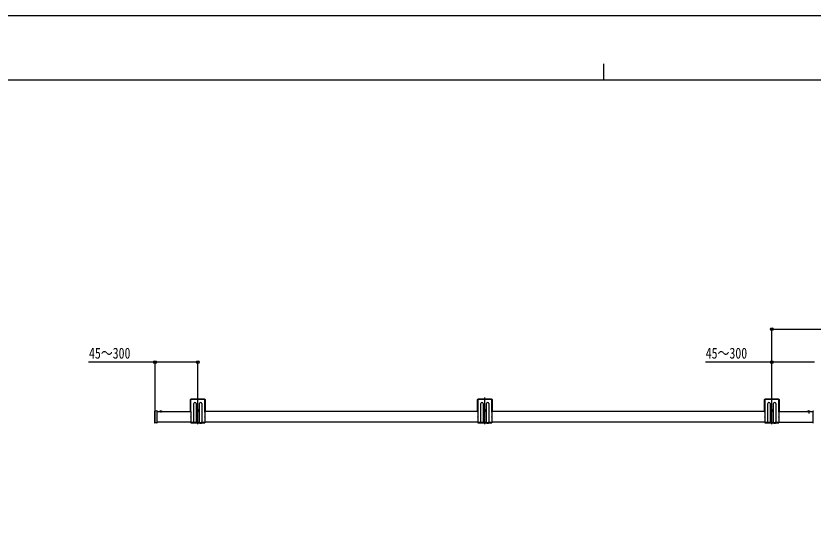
# Model space of a CAD drawing. Units: millimetres, scale not verified. Extents: x -4205 to 4205, y -2970 to 2970.
# Drawn here: x -1787 to 630, y 1380 to 2970 of the extents above; entities that cross this region are included whole.
import ezdxf
from ezdxf.enums import TextEntityAlignment as Align

# ---------------------------------------------------------------- set-up
doc = ezdxf.new("R2010")
doc.units = ezdxf.units.MM
doc.header["$LTSCALE"] = 16
for name, color, linetype in [('0-4_YKK_A1', 4, 'Continuous'), ('0-5_YKK_D', 6, 'Continuous'), ('0-6_YKK_ZWAK', 7, 'Continuous')]:
    doc.layers.add(name, color=color, linetype=linetype)
doc.styles.add('ＭＳ ゴシック', font='')
doc.styles.get('ＭＳ ゴシック').set_extended_font_data('MS Gothic')

msp = doc.modelspace()

# ---------------------------------------------------------------- linework, layer by layer
at = {"layer": '0-4_YKK_A1'}
for p, q in [((-1258.98, 1805.24), (-1258.98, 1771.74)), ((-1257.48, 1805.24), (-1257.48, 1770.24)), ((-1215.48, 1807.74), (-1256.48, 1807.74)), ((-1215.48, 1806.24), (-1256.48, 1806.24)), ((-1247.98, 1736.24), (-1247.98, 1793.94)), ((-1240.98, 1793.94), (-1240.98, 1736.24)), ((-1235.98, 1731.54), (-1235.98, 1812.44)), ((-1230.98, 1736.24), (-1230.98, 1793.94)), ((-1223.98, 1793.94), (-1223.98, 1736.24)), ((-1214.48, 1770.24), (-1214.48, 1805.24)), ((-1212.98, 1771.74), (-1212.98, 1805.24)), ((-388.48, 1805.24), (-388.48, 1771.74)), ((-386.98, 1805.24), (-386.98, 1770.24)), ((-344.98, 1807.74), (-385.98, 1807.74)), ((-344.98, 1806.24), (-385.98, 1806.24)), ((-377.48, 1736.24), (-377.48, 1793.94)), ((-370.48, 1793.94), (-370.48, 1736.24)), ((-365.48, 1731.54), (-365.48, 1812.44)), ((-360.48, 1736.24), (-360.48, 1793.94)), ((-353.48, 1793.94), (-353.48, 1736.24)), ((-343.98, 1770.24), (-343.98, 1805.24)), ((-342.48, 1771.74), (-342.48, 1805.24)), ((482.02, 1805.24), (482.02, 1771.74)), ((483.52, 1805.24), (483.52, 1770.24)), ((525.52, 1807.74), (484.52, 1807.74)), ((525.52, 1806.24), (484.52, 1806.24)), ((493.02, 1736.24), (493.02, 1793.94)), ((500.02, 1793.94), (500.02, 1736.24)), ((505.02, 1731.54), (505.02, 1812.44)), ((510.02, 1736.24), (510.02, 1793.94)), ((517.02, 1793.94), (517.02, 1736.24)), ((526.52, 1770.24), (526.52, 1805.24)), ((528.02, 1771.74), (528.02, 1805.24)), ((-1367.48, 1770.56), (-1367.48, 1736.92)), ((-1359.8, 1771.97), (-1366.54, 1771.55)), ((-1365.48, 1734.63), (-1365.48, 1772.96)), ((-1359.48, 1770.99), (-1359.48, 1771.67)), ((-1359.48, 1736.49), (-1359.48, 1770.99)), ((-1359.48, 1769.74), (-1256.98, 1769.74)), ((-1344.38, 1769.74), (-1351.58, 1769.74)), ((-1350.03, 1771.7), (-1349.13, 1769.89)), ((-1347.98, 1769.28), (-1349.13, 1769.89)), ((-1347.98, 1773.24), (-1347.98, 1766.66)), ((-1347.98, 1769.28), (-1346.84, 1769.89)), ((-1345.93, 1771.7), (-1346.84, 1769.89)), ((-1256.98, 1769.74), (-1258.98, 1771.74)), ((-1256.98, 1769.74), (-1256.98, 1769.45)), ((-1256.98, 1768.02), (-1256.98, 1754.45)), ((-1240.23, 1772.94), (-1231.73, 1772.94)), ((-1231.73, 1772.94), (-1240.23, 1772.94)), ((-1237.23, 1772.52), (-1238.06, 1772.52)), ((-1235.98, 1768.69), (-1235.98, 1777.19)), ((-1234.74, 1773.35), (-1233.91, 1773.35)), ((-1212.98, 1771.74), (-1214.98, 1769.74)), ((-386.48, 1769.74), (-1214.98, 1769.74)), ((-1214.98, 1769.74), (-1214.98, 1769.45)), ((-1214.98, 1768.02), (-1214.98, 1754.45)), ((-386.48, 1769.74), (-388.48, 1771.74)), ((-386.48, 1769.74), (-386.48, 1769.45)), ((-386.48, 1768.02), (-386.48, 1754.45)), ((-369.73, 1772.94), (-361.23, 1772.94)), ((-361.23, 1772.94), (-369.73, 1772.94)), ((-366.73, 1772.52), (-367.56, 1772.52)), ((-365.48, 1768.69), (-365.48, 1777.19)), ((-364.24, 1773.35), (-363.41, 1773.35)), ((-342.48, 1771.74), (-344.48, 1769.74)), ((484.02, 1769.74), (-344.48, 1769.74)), ((-344.48, 1769.74), (-344.48, 1769.45)), ((-344.48, 1768.02), (-344.48, 1754.45)), ((484.02, 1769.74), (482.02, 1771.74)), ((484.02, 1769.74), (484.02, 1769.45)), ((484.02, 1768.02), (484.02, 1754.45)), ((500.77, 1772.94), (509.27, 1772.94)), ((509.27, 1772.94), (500.77, 1772.94)), ((503.77, 1772.52), (502.94, 1772.52)), ((505.02, 1768.69), (505.02, 1777.19)), ((506.26, 1773.35), (507.09, 1773.35)), ((528.02, 1771.74), (526.02, 1769.74)), ((526.02, 1769.74), (630.02, 1769.74)), ((526.02, 1769.74), (526.02, 1769.45)), ((526.02, 1768.02), (526.02, 1754.45)), ((613.42, 1769.74), (620.62, 1769.74)), ((614.97, 1771.7), (615.87, 1769.89)), ((617.02, 1769.28), (615.87, 1769.89)), ((617.02, 1773.24), (617.02, 1764.08)), ((617.02, 1769.28), (618.16, 1769.89)), ((619.07, 1771.7), (618.16, 1769.89)), ((630.02, 1771.52), (630.02, 1770.72)), ((-1256.98, 1753.02), (-1256.98, 1736.24)), ((-1214.98, 1753.02), (-1214.98, 1736.24)), ((-386.48, 1753.02), (-386.48, 1736.24)), ((-344.48, 1753.02), (-344.48, 1736.24)), ((484.02, 1753.02), (484.02, 1736.24)), ((526.02, 1753.02), (526.02, 1736.24)), ((-1359.8, 1735.51), (-1366.54, 1735.92)), ((-1256.98, 1737.74), (-1359.48, 1737.74)), ((-1359.48, 1735.81), (-1359.48, 1736.49)), ((-1256.98, 1737.74), (-1246.98, 1737.74)), ((-1256.98, 1736.24), (-1247.98, 1736.24)), ((-1241.98, 1735.24), (-1246.98, 1735.24)), ((-1242.98, 1736.74), (-1245.98, 1736.74)), ((-1241.98, 1737.74), (-1229.98, 1737.74)), ((-1240.98, 1736.24), (-1230.98, 1736.24)), ((-1229.98, 1735.24), (-1224.98, 1735.24)), ((-1228.98, 1736.74), (-1225.98, 1736.74)), ((-1224.98, 1737.74), (-1214.98, 1737.74)), ((-1223.98, 1736.24), (-1214.98, 1736.24)), ((-386.48, 1737.74), (-1214.98, 1737.74)), ((-386.48, 1737.74), (-376.48, 1737.74)), ((-386.48, 1736.24), (-377.48, 1736.24)), ((-371.48, 1735.24), (-376.48, 1735.24)), ((-372.48, 1736.74), (-375.48, 1736.74)), ((-371.48, 1737.74), (-359.48, 1737.74)), ((-370.48, 1736.24), (-360.48, 1736.24)), ((-359.48, 1735.24), (-354.48, 1735.24)), ((-358.48, 1736.74), (-355.48, 1736.74)), ((-354.48, 1737.74), (-344.48, 1737.74)), ((-353.48, 1736.24), (-344.48, 1736.24)), ((484.02, 1737.74), (-344.48, 1737.74)), ((484.02, 1737.74), (494.02, 1737.74)), ((484.02, 1736.24), (493.02, 1736.24)), ((499.02, 1735.24), (494.02, 1735.24)), ((498.02, 1736.74), (495.02, 1736.74)), ((499.02, 1737.74), (511.02, 1737.74)), ((500.02, 1736.24), (510.02, 1736.24)), ((511.02, 1735.24), (516.02, 1735.24)), ((512.02, 1736.74), (515.02, 1736.74)), ((516.02, 1737.74), (526.02, 1737.74)), ((517.02, 1736.24), (526.02, 1736.24)), ((526.02, 1737.74), (630.02, 1737.74))]:
    msp.add_line(p, q, dxfattribs=at)
for points in [[(-1238.06, 1772.52), (-1238.06, 1773.35), (-1237.23, 1773.35)], [(-1236.4, 1774.18), (-1236.4, 1775.01), (-1235.57, 1775.01), (-1235.57, 1774.18)], [(-1235.57, 1771.69), (-1235.57, 1770.86), (-1236.4, 1770.86), (-1236.4, 1771.69)], [(-1233.91, 1773.35), (-1233.91, 1772.52), (-1234.74, 1772.52)], [(-367.56, 1772.52), (-367.56, 1773.35), (-366.73, 1773.35)], [(-365.9, 1774.18), (-365.9, 1775.01), (-365.07, 1775.01), (-365.07, 1774.18)], [(-365.07, 1771.69), (-365.07, 1770.86), (-365.9, 1770.86), (-365.9, 1771.69)], [(-363.41, 1773.35), (-363.41, 1772.52), (-364.24, 1772.52)], [(502.94, 1772.52), (502.94, 1773.35), (503.77, 1773.35)], [(504.6, 1774.18), (504.6, 1775.01), (505.43, 1775.01), (505.43, 1774.18)], [(505.43, 1771.69), (505.43, 1770.86), (504.6, 1770.86), (504.6, 1771.69)], [(507.09, 1773.35), (507.09, 1772.52), (506.26, 1772.52)], [(630.02, 1770.72), (630.02, 1736.75), (630.02, 1735.95)]]:
    msp.add_lwpolyline(points, dxfattribs=at)
for centre, radius in [((-1235.98, 1772.94), 4.25), ((-1235.98, 1772.94), 2.25), ((-365.48, 1772.94), 4.25), ((-365.48, 1772.94), 2.25), ((505.02, 1772.94), 4.25), ((505.02, 1772.94), 2.25)]:
    msp.add_circle(centre, radius, dxfattribs=at)
for centre, radius, start, end in [((-1256.48, 1805.24), 2.5, 90, 180), ((-1256.48, 1805.24), 1, 90, 180), ((-1244.48, 1793.94), 3.5, 0, 180), ((-1227.48, 1793.94), 3.5, 0, 180), ((-1215.48, 1805.24), 2.5, 0, 90), ((-1215.48, 1805.24), 1, 0, 90), ((-385.98, 1805.24), 2.5, 90, 180), ((-385.98, 1805.24), 1, 90, 180), ((-373.98, 1793.94), 3.5, 0, 180), ((-356.98, 1793.94), 3.5, 0, 180), ((-344.98, 1805.24), 2.5, 0, 90), ((-344.98, 1805.24), 1, 0, 90), ((484.52, 1805.24), 2.5, 90, 180), ((484.52, 1805.24), 1, 90, 180), ((496.52, 1793.94), 3.5, 0, 180), ((513.52, 1793.94), 3.5, 0, 180), ((525.52, 1805.24), 2.5, 0, 90), ((525.52, 1805.24), 1, 0, 90), ((-1366.48, 1770.56), 1, 93.5, 180), ((-1359.78, 1771.67), 0.3, 0, 93.5), ((-1351.58, 1769.89), 0.154, 152.71904, 270), ((-1347.98, 1768.04), 4.2, 27.28096, 152.71904), ((-1344.38, 1769.89), 0.154, 270, 27.28096), ((-1257.68, 1768.74), 1, 314.427, 45.573), ((-1237.23, 1774.18), 0.83, 270, 0), ((-1237.23, 1771.69), 0.83, 0, 90), ((-1234.74, 1774.18), 0.83, 180, 270), ((-1234.74, 1771.69), 0.83, 90, 180), ((-1214.28, 1768.74), 1, 134.427, 225.573), ((-387.18, 1768.74), 1, 314.427, 45.573), ((-366.73, 1774.18), 0.83, 270, 0), ((-366.73, 1771.69), 0.83, 0, 90), ((-364.24, 1774.18), 0.83, 180, 270), ((-364.24, 1771.69), 0.83, 90, 180), ((-343.78, 1768.74), 1, 134.427, 225.573), ((483.32, 1768.74), 1, 314.427, 45.573), ((503.77, 1774.18), 0.83, 270, 0), ((503.77, 1771.69), 0.83, 0, 90), ((506.26, 1774.18), 0.83, 180, 270), ((506.26, 1771.69), 0.83, 90, 180), ((526.72, 1768.74), 1, 134.427, 225.573), ((613.42, 1769.89), 0.154, 152.71904, 270), ((617.02, 1768.04), 4.2, 27.28096, 152.71904), ((620.62, 1769.89), 0.154, 270, 27.28096), ((630.22, 1771.52), 0.2, 93.5, 180), ((-1257.68, 1753.74), 1, 314.427, 45.573), ((-1214.28, 1753.74), 1, 134.427, 225.573), ((-387.18, 1753.74), 1, 314.427, 45.573), ((-343.78, 1753.74), 1, 134.427, 225.573), ((483.32, 1753.74), 1, 314.427, 45.573), ((526.72, 1753.74), 1, 134.427, 225.573), ((-1366.48, 1736.92), 1, 180, 266.5), ((-1359.78, 1735.81), 0.3, 266.5, 0), ((-1246.98, 1736.24), 1, 180, 270), ((-1245.98, 1737.74), 1, 180, 270), ((-1242.98, 1737.74), 1, 270, 0), ((-1241.98, 1736.24), 1, 270, 0), ((-1229.98, 1736.24), 1, 180, 270), ((-1228.98, 1737.74), 1, 180, 270), ((-1225.98, 1737.74), 1, 270, 0), ((-1224.98, 1736.24), 1, 270, 0), ((-376.48, 1736.24), 1, 180, 270), ((-375.48, 1737.74), 1, 180, 270), ((-372.48, 1737.74), 1, 270, 0), ((-371.48, 1736.24), 1, 270, 0), ((-359.48, 1736.24), 1, 180, 270), ((-358.48, 1737.74), 1, 180, 270), ((-355.48, 1737.74), 1, 270, 0), ((-354.48, 1736.24), 1, 270, 0), ((494.02, 1736.24), 1, 180, 270), ((495.02, 1737.74), 1, 180, 270), ((498.02, 1737.74), 1, 270, 0), ((499.02, 1736.24), 1, 270, 0), ((511.02, 1736.24), 1, 180, 270), ((512.02, 1737.74), 1, 180, 270), ((515.02, 1737.74), 1, 270, 0), ((516.02, 1736.24), 1, 270, 0), ((630.22, 1735.95), 0.2, 180, 266.5)]:
    msp.add_arc(centre, radius, start, end, dxfattribs=at)
at = {"layer": '0-5_YKK_D'}
for p, q in [((505.02, 1813.44), (505.02, 2020.74)), ((505.02, 2019.74), (2505.02, 2019.74)), ((-1365.48, 1773.96), (-1365.48, 1920.74)), ((-1235.98, 1813.44), (-1235.98, 1920.74)), ((505.02, 1813.44), (505.02, 1920.74))]:
    msp.add_line(p, q, dxfattribs=at)
for points in [[(-1235.98, 1919.74), (-1365.48, 1919.74), (-1566.88, 1919.74)], [(634.52, 1919.74), (505.02, 1919.74), (303.62, 1919.74)]]:
    msp.add_lwpolyline(points, dxfattribs=at)
for centre in [(505.02, 2019.74), (-1365.48, 1919.74), (-1235.98, 1919.74), (505.02, 1919.74)]:
    msp.add_circle(centre, 4.25, dxfattribs=at)
at = {"layer": '0-6_YKK_ZWAK'}
for p, q in [((-4.98, 2825), (-4.98, 2775)), ((3895.02, 2775), (-3904.98, 2775))]:
    msp.add_line(p, q, dxfattribs=at)
msp.add_lwpolyline([(-4205, -2970), (4205, -2970), (4205, 2970), (-4205, 2970)], close=True, dxfattribs=at)

# ---------------------------------------------------------------- texts
at = {"layer": '0-5_YKK_D', "style": 'ＭＳ ゴシック', "width": 0.8}
for p in [(-1565.88, 1920.74), (304.62, 1920.74)]:
    msp.add_text('45～300', height=32.99, dxfattribs=at).set_placement(p, align=Align.BOTTOM_LEFT)

doc.saveas('drawing.dxf')
